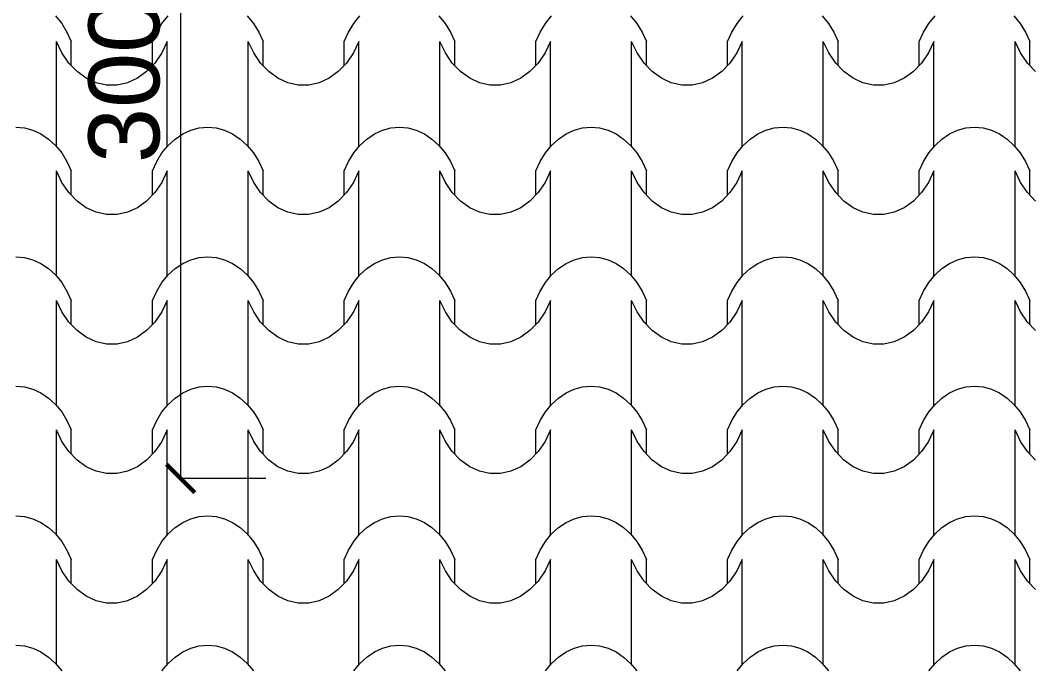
# Model space of a CAD drawing. Header units: millimetres. Extents: x 42452 to 2852333, y -419346 to 834876.
# Drawn here: x 2625997 to 2629564, y 653995 to 656276 of the extents above; entities that cross this region are included whole.
import ezdxf

# ---------------------------------------------------------------- set-up
doc = ezdxf.new("R2010")
doc.units = ezdxf.units.MM
doc.layers.add('M-2 keramitin shtrixi_Ном._пера__21_Pen_No__1', color=7, linetype='Continuous', lineweight=15)
doc.layers.add('memar', color=7, linetype='Continuous', lineweight=25)
doc.styles.get("Standard").update_dxf_attribs({"font": 'arial.ttf'})
doc.dimstyles.new('col mtn', dxfattribs={"dimtxt": 250, "dimasz": 100, "dimexe": 1.25, "dimexo": 0.625, "dimgap": 70, "dimtad": 1, "dimdec": 0, "dimtxsty": 'Standard', "dimblk": 'ARCHTICK', "dimcen": 2.5, "dimadec": 0, "dimazin": 0, "dimtfac": 1, "dimtdec": 0, "dimtmove": 0, "dimatfit": 3, "dimldrblk": 'ARCHTICK', "dimfxl": 300, "dimfxlon": 1, "dimlwd": 9, "dimlwe": 9, "dimarcsym": 0})

# ---------------------------------------------------------------- blocks, each defined once
blk = doc.blocks.new('*X17')
at = {"layer": 'M-2 keramitin shtrixi_Ном._пера__21_Pen_No__1', "color": 7, "linetype": 'Continuous', "lineweight": 15}
for p, q in [((-260218.8, -1354418.9), (-260196.9, -1354445.5)), ((-259843.4, -1354445.5), (-259821.5, -1354418.9)), ((-259543.2, -1354418.9), (-259521.4, -1354445.5)), ((-259167.8, -1354445.5), (-259146, -1354418.9)), ((-258867.6, -1354418.9), (-258845.8, -1354445.5)), ((-258492.2, -1354445.5), (-258470.4, -1354418.9)), ((-258192.1, -1354418.9), (-258170.3, -1354445.5)), ((-257816.7, -1354445.5), (-257794.9, -1354418.9)), ((-257516.5, -1354418.9), (-257494.7, -1354445.5)), ((-257141.1, -1354445.5), (-257119.3, -1354418.9)), ((-256841, -1354418.9), (-256819.1, -1354445.5)), ((-260196.9, -1354445.5), (-260178.2, -1354475.7)), ((-259862.1, -1354475.7), (-259843.4, -1354445.5)), ((-259521.4, -1354445.5), (-259502.6, -1354475.7)), ((-259186.5, -1354475.7), (-259167.8, -1354445.5)), ((-258845.8, -1354445.5), (-258827.1, -1354475.7)), ((-258511, -1354475.7), (-258492.2, -1354445.5)), ((-258170.3, -1354445.5), (-258151.5, -1354475.7)), ((-257835.4, -1354475.7), (-257816.7, -1354445.5)), ((-257494.7, -1354445.5), (-257476, -1354475.7)), ((-257159.9, -1354475.7), (-257141.1, -1354445.5)), ((-256819.1, -1354445.5), (-256800.4, -1354475.7)), ((-260215.2, -1354694), (-260215.2, -1354509)), ((-260195.9, -1354549.5), (-260215.2, -1354509)), ((-260178.2, -1354475.7), (-260162.9, -1354509)), ((-260162.9, -1354594), (-260162.9, -1354509)), ((-259877.4, -1354509), (-259862.1, -1354475.7)), ((-259877.4, -1354594), (-259877.4, -1354509)), ((-259825.1, -1354509), (-259844.5, -1354549.5)), ((-259825.1, -1354694), (-259825.1, -1354509)), ((-259539.6, -1354694), (-259539.6, -1354509)), ((-259520.3, -1354549.5), (-259539.6, -1354509)), ((-259502.6, -1354475.7), (-259487.4, -1354509)), ((-259487.4, -1354594), (-259487.4, -1354509)), ((-259201.8, -1354509), (-259186.5, -1354475.7)), ((-259201.8, -1354594), (-259201.8, -1354509)), ((-259149.6, -1354509), (-259168.9, -1354549.5)), ((-259149.6, -1354694), (-259149.6, -1354509)), ((-258864.1, -1354694), (-258864.1, -1354509)), ((-258844.7, -1354549.5), (-258864.1, -1354509)), ((-258827.1, -1354475.7), (-258811.8, -1354509)), ((-258811.8, -1354594), (-258811.8, -1354509)), ((-258526.3, -1354509), (-258511, -1354475.7)), ((-258526.3, -1354594), (-258526.3, -1354509)), ((-258474, -1354509), (-258493.3, -1354549.5)), ((-258474, -1354694), (-258474, -1354509)), ((-258188.5, -1354694), (-258188.5, -1354509)), ((-258169.2, -1354549.5), (-258188.5, -1354509)), ((-258151.5, -1354475.7), (-258136.2, -1354509)), ((-258136.2, -1354594), (-258136.2, -1354509)), ((-257850.7, -1354509), (-257835.4, -1354475.7)), ((-257850.7, -1354594), (-257850.7, -1354509)), ((-257798.5, -1354509), (-257817.8, -1354549.5)), ((-257798.5, -1354694), (-257798.5, -1354509)), ((-257512.9, -1354694), (-257512.9, -1354509)), ((-257493.6, -1354549.5), (-257512.9, -1354509)), ((-257476, -1354475.7), (-257460.7, -1354509)), ((-257460.7, -1354594), (-257460.7, -1354509)), ((-257175.2, -1354509), (-257159.9, -1354475.7)), ((-257175.2, -1354594), (-257175.2, -1354509)), ((-257122.9, -1354509), (-257142.2, -1354549.5)), ((-257122.9, -1354694), (-257122.9, -1354509)), ((-256837.4, -1354694), (-256837.4, -1354509)), ((-256818.1, -1354549.5), (-256837.4, -1354509)), ((-256800.4, -1354475.7), (-256785.1, -1354509)), ((-256785.1, -1354594), (-256785.1, -1354509)), ((-260171.4, -1354585.2), (-260195.9, -1354549.5)), ((-259844.5, -1354549.5), (-259868.9, -1354585.2)), ((-259495.9, -1354585.2), (-259520.3, -1354549.5)), ((-259168.9, -1354549.5), (-259193.3, -1354585.2)), ((-258820.3, -1354585.2), (-258844.7, -1354549.5)), ((-258493.3, -1354549.5), (-258517.8, -1354585.2)), ((-258144.8, -1354585.2), (-258169.2, -1354549.5)), ((-257817.8, -1354549.5), (-257842.2, -1354585.2)), ((-257469.2, -1354585.2), (-257493.6, -1354549.5)), ((-257142.2, -1354549.5), (-257166.6, -1354585.2)), ((-256793.6, -1354585.2), (-256818.1, -1354549.5)), ((-260142.6, -1354615.1), (-260171.4, -1354585.2)), ((-260110.3, -1354638.3), (-260142.6, -1354615.1)), ((-259897.7, -1354615.1), (-259930, -1354638.3)), ((-259868.9, -1354585.2), (-259897.7, -1354615.1)), ((-259467.1, -1354615.1), (-259495.9, -1354585.2)), ((-259434.7, -1354638.3), (-259467.1, -1354615.1)), ((-259222.1, -1354615.1), (-259254.5, -1354638.3)), ((-259193.3, -1354585.2), (-259222.1, -1354615.1)), ((-258791.5, -1354615.1), (-258820.3, -1354585.2)), ((-258759.1, -1354638.3), (-258791.5, -1354615.1)), ((-258546.6, -1354615.1), (-258578.9, -1354638.3)), ((-258517.8, -1354585.2), (-258546.6, -1354615.1)), ((-258115.9, -1354615.1), (-258144.8, -1354585.2)), ((-258083.6, -1354638.3), (-258115.9, -1354615.1)), ((-257871, -1354615.1), (-257903.4, -1354638.3)), ((-257842.2, -1354585.2), (-257871, -1354615.1)), ((-257440.4, -1354615.1), (-257469.2, -1354585.2)), ((-257408, -1354638.3), (-257440.4, -1354615.1)), ((-257195.4, -1354615.1), (-257227.8, -1354638.3)), ((-257166.6, -1354585.2), (-257195.4, -1354615.1)), ((-256764.8, -1354615.1), (-256793.6, -1354585.2)), ((-260075.3, -1354654.2), (-260110.3, -1354638.3)), ((-259930, -1354638.3), (-259965, -1354654.2)), ((-259399.7, -1354654.2), (-259434.7, -1354638.3)), ((-259254.5, -1354638.3), (-259289.5, -1354654.2)), ((-258724.2, -1354654.2), (-258759.1, -1354638.3)), ((-258578.9, -1354638.3), (-258613.9, -1354654.2)), ((-258048.6, -1354654.2), (-258083.6, -1354638.3)), ((-257903.4, -1354638.3), (-257938.3, -1354654.2)), ((-257373.1, -1354654.2), (-257408, -1354638.3)), ((-257227.8, -1354638.3), (-257262.8, -1354654.2)), ((-260038.7, -1354662.3), (-260075.3, -1354654.2)), ((-260020.2, -1354662.3), (-260038.7, -1354662.3)), ((-260001.6, -1354662.3), (-260020.2, -1354662.3)), ((-259965, -1354654.2), (-260001.6, -1354662.3)), ((-259363.2, -1354662.3), (-259399.7, -1354654.2)), ((-259344.6, -1354662.3), (-259363.2, -1354662.3)), ((-259326, -1354662.3), (-259344.6, -1354662.3)), ((-259289.5, -1354654.2), (-259326, -1354662.3)), ((-258687.6, -1354662.3), (-258724.2, -1354654.2)), ((-258669, -1354662.3), (-258687.6, -1354662.3)), ((-258650.5, -1354662.3), (-258669, -1354662.3)), ((-258613.9, -1354654.2), (-258650.5, -1354662.3)), ((-258012, -1354662.3), (-258048.6, -1354654.2)), ((-257993.5, -1354662.3), (-258012, -1354662.3)), ((-257974.9, -1354662.3), (-257993.5, -1354662.3)), ((-257938.3, -1354654.2), (-257974.9, -1354662.3)), ((-257336.5, -1354662.3), (-257373.1, -1354654.2)), ((-257317.9, -1354662.3), (-257336.5, -1354662.3)), ((-257299.4, -1354662.3), (-257317.9, -1354662.3)), ((-257262.8, -1354654.2), (-257299.4, -1354662.3)), ((-260215.2, -1354879.1), (-260215.2, -1354694)), ((-259825.1, -1354879.1), (-259825.1, -1354694)), ((-259539.6, -1354879.1), (-259539.6, -1354694)), ((-259149.6, -1354879.1), (-259149.6, -1354694)), ((-258864.1, -1354879.1), (-258864.1, -1354694)), ((-258474, -1354879.1), (-258474, -1354694)), ((-258188.5, -1354879.1), (-258188.5, -1354694)), ((-257798.5, -1354879.1), (-257798.5, -1354694)), ((-257512.9, -1354879.1), (-257512.9, -1354694)), ((-257122.9, -1354879.1), (-257122.9, -1354694)), ((-256837.4, -1354879.1), (-256837.4, -1354694)), ((-260357.9, -1354811), (-260327.8, -1354813.7)), ((-260327.8, -1354813.7), (-260298.3, -1354821.6)), ((-260298.3, -1354821.6), (-260269.9, -1354834.7)), ((-259770.4, -1354834.7), (-259742, -1354821.6)), ((-259742, -1354821.6), (-259712.5, -1354813.7)), ((-259712.5, -1354813.7), (-259682.4, -1354811)), ((-259682.4, -1354811), (-259652.3, -1354813.7)), ((-259652.3, -1354813.7), (-259622.8, -1354821.6)), ((-259622.8, -1354821.6), (-259594.4, -1354834.7)), ((-259094.8, -1354834.7), (-259066.4, -1354821.6)), ((-259066.4, -1354821.6), (-259036.9, -1354813.7)), ((-259036.9, -1354813.7), (-259006.8, -1354811)), ((-259006.8, -1354811), (-258976.7, -1354813.7)), ((-258976.7, -1354813.7), (-258947.2, -1354821.6)), ((-258947.2, -1354821.6), (-258918.8, -1354834.7)), ((-258419.2, -1354834.7), (-258390.9, -1354821.6)), ((-258390.9, -1354821.6), (-258361.4, -1354813.7)), ((-258361.4, -1354813.7), (-258331.3, -1354811)), ((-258331.3, -1354811), (-258301.2, -1354813.7)), ((-258301.2, -1354813.7), (-258271.6, -1354821.6)), ((-258271.6, -1354821.6), (-258243.3, -1354834.7)), ((-257743.7, -1354834.7), (-257715.3, -1354821.6)), ((-257715.3, -1354821.6), (-257685.8, -1354813.7)), ((-257685.8, -1354813.7), (-257655.7, -1354811)), ((-257655.7, -1354811), (-257625.6, -1354813.7)), ((-257625.6, -1354813.7), (-257596.1, -1354821.6)), ((-257596.1, -1354821.6), (-257567.7, -1354834.7)), ((-257068.1, -1354834.7), (-257039.8, -1354821.6)), ((-257039.8, -1354821.6), (-257010.2, -1354813.7)), ((-257010.2, -1354813.7), (-256980.1, -1354811)), ((-256980.1, -1354811), (-256950, -1354813.7)), ((-256950, -1354813.7), (-256920.5, -1354821.6)), ((-256920.5, -1354821.6), (-256892.1, -1354834.7)), ((-260269.9, -1354834.7), (-260243.3, -1354852.7)), ((-260243.3, -1354852.7), (-260218.8, -1354875.2)), ((-259821.5, -1354875.2), (-259797.1, -1354852.7)), ((-259797.1, -1354852.7), (-259770.4, -1354834.7)), ((-259594.4, -1354834.7), (-259567.7, -1354852.7)), ((-259567.7, -1354852.7), (-259543.2, -1354875.2)), ((-259146, -1354875.2), (-259121.5, -1354852.7)), ((-259121.5, -1354852.7), (-259094.8, -1354834.7)), ((-258918.8, -1354834.7), (-258892.1, -1354852.7)), ((-258892.1, -1354852.7), (-258867.6, -1354875.2)), ((-258470.4, -1354875.2), (-258445.9, -1354852.7)), ((-258445.9, -1354852.7), (-258419.2, -1354834.7)), ((-258243.3, -1354834.7), (-258216.6, -1354852.7)), ((-258216.6, -1354852.7), (-258192.1, -1354875.2)), ((-257794.9, -1354875.2), (-257770.4, -1354852.7)), ((-257770.4, -1354852.7), (-257743.7, -1354834.7)), ((-257567.7, -1354834.7), (-257541, -1354852.7)), ((-257541, -1354852.7), (-257516.5, -1354875.2)), ((-257119.3, -1354875.2), (-257094.8, -1354852.7)), ((-257094.8, -1354852.7), (-257068.1, -1354834.7)), ((-256892.1, -1354834.7), (-256865.5, -1354852.7)), ((-256865.5, -1354852.7), (-256841, -1354875.2)), ((-260218.8, -1354875.2), (-260196.9, -1354901.8)), ((-260196.9, -1354901.8), (-260178.2, -1354932.1)), ((-259862.1, -1354932.1), (-259843.4, -1354901.8)), ((-259843.4, -1354901.8), (-259821.5, -1354875.2)), ((-259543.2, -1354875.2), (-259521.4, -1354901.8)), ((-259521.4, -1354901.8), (-259502.6, -1354932.1)), ((-259186.5, -1354932.1), (-259167.8, -1354901.8)), ((-259167.8, -1354901.8), (-259146, -1354875.2)), ((-258867.6, -1354875.2), (-258845.8, -1354901.8)), ((-258845.8, -1354901.8), (-258827.1, -1354932.1)), ((-258511, -1354932.1), (-258492.2, -1354901.8)), ((-258492.2, -1354901.8), (-258470.4, -1354875.2)), ((-258192.1, -1354875.2), (-258170.3, -1354901.8)), ((-258170.3, -1354901.8), (-258151.5, -1354932.1)), ((-257835.4, -1354932.1), (-257816.7, -1354901.8)), ((-257816.7, -1354901.8), (-257794.9, -1354875.2)), ((-257516.5, -1354875.2), (-257494.7, -1354901.8)), ((-257494.7, -1354901.8), (-257476, -1354932.1)), ((-257159.9, -1354932.1), (-257141.1, -1354901.8)), ((-257141.1, -1354901.8), (-257119.3, -1354875.2)), ((-256841, -1354875.2), (-256819.1, -1354901.8)), ((-256819.1, -1354901.8), (-256800.4, -1354932.1)), ((-260178.2, -1354932.1), (-260162.9, -1354965.3)), ((-259877.4, -1354965.3), (-259862.1, -1354932.1)), ((-259502.6, -1354932.1), (-259487.4, -1354965.3)), ((-259201.8, -1354965.3), (-259186.5, -1354932.1)), ((-258827.1, -1354932.1), (-258811.8, -1354965.3)), ((-258526.3, -1354965.3), (-258511, -1354932.1)), ((-258151.5, -1354932.1), (-258136.2, -1354965.3)), ((-257850.7, -1354965.3), (-257835.4, -1354932.1)), ((-257476, -1354932.1), (-257460.7, -1354965.3)), ((-257175.2, -1354965.3), (-257159.9, -1354932.1)), ((-256800.4, -1354932.1), (-256785.1, -1354965.3)), ((-260215.2, -1355150.4), (-260215.2, -1354965.3)), ((-260195.9, -1355005.8), (-260215.2, -1354965.3)), ((-260162.9, -1355050.4), (-260162.9, -1354965.3)), ((-259877.4, -1355050.4), (-259877.4, -1354965.3)), ((-259825.1, -1354965.3), (-259844.5, -1355005.8)), ((-259825.1, -1355150.4), (-259825.1, -1354965.3)), ((-259539.6, -1355150.4), (-259539.6, -1354965.3)), ((-259520.3, -1355005.8), (-259539.6, -1354965.3)), ((-259487.4, -1355050.4), (-259487.4, -1354965.3)), ((-259201.8, -1355050.4), (-259201.8, -1354965.3)), ((-259149.6, -1354965.3), (-259168.9, -1355005.8)), ((-259149.6, -1355150.4), (-259149.6, -1354965.3)), ((-258864.1, -1355150.4), (-258864.1, -1354965.3)), ((-258844.7, -1355005.8), (-258864.1, -1354965.3)), ((-258811.8, -1355050.4), (-258811.8, -1354965.3)), ((-258526.3, -1355050.4), (-258526.3, -1354965.3)), ((-258474, -1354965.3), (-258493.3, -1355005.8)), ((-258474, -1355150.4), (-258474, -1354965.3)), ((-258188.5, -1355150.4), (-258188.5, -1354965.3)), ((-258169.2, -1355005.8), (-258188.5, -1354965.3)), ((-258136.2, -1355050.4), (-258136.2, -1354965.3)), ((-257850.7, -1355050.4), (-257850.7, -1354965.3)), ((-257798.5, -1354965.3), (-257817.8, -1355005.8)), ((-257798.5, -1355150.4), (-257798.5, -1354965.3)), ((-257512.9, -1355150.4), (-257512.9, -1354965.3)), ((-257493.6, -1355005.8), (-257512.9, -1354965.3)), ((-257460.7, -1355050.4), (-257460.7, -1354965.3)), ((-257175.2, -1355050.4), (-257175.2, -1354965.3)), ((-257122.9, -1354965.3), (-257142.2, -1355005.8)), ((-257122.9, -1355150.4), (-257122.9, -1354965.3)), ((-256837.4, -1355150.4), (-256837.4, -1354965.3)), ((-256818.1, -1355005.8), (-256837.4, -1354965.3)), ((-256785.1, -1355050.4), (-256785.1, -1354965.3)), ((-260171.4, -1355041.5), (-260195.9, -1355005.8)), ((-259844.5, -1355005.8), (-259868.9, -1355041.5)), ((-259495.9, -1355041.5), (-259520.3, -1355005.8)), ((-259168.9, -1355005.8), (-259193.3, -1355041.5)), ((-258820.3, -1355041.5), (-258844.7, -1355005.8)), ((-258493.3, -1355005.8), (-258517.8, -1355041.5)), ((-258144.8, -1355041.5), (-258169.2, -1355005.8)), ((-257817.8, -1355005.8), (-257842.2, -1355041.5)), ((-257469.2, -1355041.5), (-257493.6, -1355005.8)), ((-257142.2, -1355005.8), (-257166.6, -1355041.5)), ((-256793.6, -1355041.5), (-256818.1, -1355005.8)), ((-260142.6, -1355071.5), (-260171.4, -1355041.5)), ((-259868.9, -1355041.5), (-259897.7, -1355071.5)), ((-259467.1, -1355071.5), (-259495.9, -1355041.5)), ((-259193.3, -1355041.5), (-259222.1, -1355071.5)), ((-258791.5, -1355071.5), (-258820.3, -1355041.5)), ((-258517.8, -1355041.5), (-258546.6, -1355071.5)), ((-258115.9, -1355071.5), (-258144.8, -1355041.5)), ((-257842.2, -1355041.5), (-257871, -1355071.5)), ((-257440.4, -1355071.5), (-257469.2, -1355041.5)), ((-257166.6, -1355041.5), (-257195.4, -1355071.5)), ((-256764.8, -1355071.5), (-256793.6, -1355041.5)), ((-260110.3, -1355094.7), (-260142.6, -1355071.5)), ((-259897.7, -1355071.5), (-259930, -1355094.7)), ((-259434.7, -1355094.7), (-259467.1, -1355071.5)), ((-259222.1, -1355071.5), (-259254.5, -1355094.7)), ((-258759.1, -1355094.7), (-258791.5, -1355071.5)), ((-258546.6, -1355071.5), (-258578.9, -1355094.7)), ((-258083.6, -1355094.7), (-258115.9, -1355071.5)), ((-257871, -1355071.5), (-257903.4, -1355094.7)), ((-257408, -1355094.7), (-257440.4, -1355071.5)), ((-257195.4, -1355071.5), (-257227.8, -1355094.7)), ((-260075.3, -1355110.6), (-260110.3, -1355094.7)), ((-260038.7, -1355118.6), (-260075.3, -1355110.6)), ((-259965, -1355110.6), (-260001.6, -1355118.6)), ((-259930, -1355094.7), (-259965, -1355110.6)), ((-259399.7, -1355110.6), (-259434.7, -1355094.7)), ((-259363.2, -1355118.6), (-259399.7, -1355110.6)), ((-259289.5, -1355110.6), (-259326, -1355118.6)), ((-259254.5, -1355094.7), (-259289.5, -1355110.6)), ((-258724.2, -1355110.6), (-258759.1, -1355094.7)), ((-258687.6, -1355118.6), (-258724.2, -1355110.6)), ((-258613.9, -1355110.6), (-258650.5, -1355118.6)), ((-258578.9, -1355094.7), (-258613.9, -1355110.6)), ((-258048.6, -1355110.6), (-258083.6, -1355094.7)), ((-258012, -1355118.6), (-258048.6, -1355110.6)), ((-257938.3, -1355110.6), (-257974.9, -1355118.6)), ((-257903.4, -1355094.7), (-257938.3, -1355110.6)), ((-257373.1, -1355110.6), (-257408, -1355094.7)), ((-257336.5, -1355118.6), (-257373.1, -1355110.6)), ((-257262.8, -1355110.6), (-257299.4, -1355118.6)), ((-257227.8, -1355094.7), (-257262.8, -1355110.6)), ((-260215.2, -1355335.5), (-260215.2, -1355150.4)), ((-260020.2, -1355118.6), (-260038.7, -1355118.6)), ((-260001.6, -1355118.6), (-260020.2, -1355118.6)), ((-259825.1, -1355335.5), (-259825.1, -1355150.4)), ((-259539.6, -1355335.5), (-259539.6, -1355150.4)), ((-259344.6, -1355118.6), (-259363.2, -1355118.6)), ((-259326, -1355118.6), (-259344.6, -1355118.6)), ((-259149.6, -1355335.5), (-259149.6, -1355150.4)), ((-258864.1, -1355335.5), (-258864.1, -1355150.4)), ((-258669, -1355118.6), (-258687.6, -1355118.6)), ((-258650.5, -1355118.6), (-258669, -1355118.6)), ((-258474, -1355335.5), (-258474, -1355150.4)), ((-258188.5, -1355335.5), (-258188.5, -1355150.4)), ((-257993.5, -1355118.6), (-258012, -1355118.6)), ((-257974.9, -1355118.6), (-257993.5, -1355118.6)), ((-257798.5, -1355335.5), (-257798.5, -1355150.4)), ((-257512.9, -1355335.5), (-257512.9, -1355150.4)), ((-257317.9, -1355118.6), (-257336.5, -1355118.6)), ((-257299.4, -1355118.6), (-257317.9, -1355118.6)), ((-257122.9, -1355335.5), (-257122.9, -1355150.4)), ((-256837.4, -1355335.5), (-256837.4, -1355150.4)), ((-260357.9, -1355267.3), (-260327.8, -1355270)), ((-260327.8, -1355270), (-260298.3, -1355278)), ((-260298.3, -1355278), (-260269.9, -1355291.1)), ((-260269.9, -1355291.1), (-260243.3, -1355309)), ((-259797.1, -1355309), (-259770.4, -1355291.1)), ((-259770.4, -1355291.1), (-259742, -1355278)), ((-259742, -1355278), (-259712.5, -1355270)), ((-259712.5, -1355270), (-259682.4, -1355267.3)), ((-259682.4, -1355267.3), (-259652.3, -1355270)), ((-259652.3, -1355270), (-259622.8, -1355278)), ((-259622.8, -1355278), (-259594.4, -1355291.1)), ((-259594.4, -1355291.1), (-259567.7, -1355309)), ((-259121.5, -1355309), (-259094.8, -1355291.1)), ((-259094.8, -1355291.1), (-259066.4, -1355278)), ((-259066.4, -1355278), (-259036.9, -1355270)), ((-259036.9, -1355270), (-259006.8, -1355267.3)), ((-259006.8, -1355267.3), (-258976.7, -1355270)), ((-258976.7, -1355270), (-258947.2, -1355278)), ((-258947.2, -1355278), (-258918.8, -1355291.1)), ((-258918.8, -1355291.1), (-258892.1, -1355309)), ((-258445.9, -1355309), (-258419.2, -1355291.1)), ((-258419.2, -1355291.1), (-258390.9, -1355278)), ((-258390.9, -1355278), (-258361.4, -1355270)), ((-258361.4, -1355270), (-258331.3, -1355267.3)), ((-258331.3, -1355267.3), (-258301.2, -1355270)), ((-258301.2, -1355270), (-258271.6, -1355278)), ((-258271.6, -1355278), (-258243.3, -1355291.1)), ((-258243.3, -1355291.1), (-258216.6, -1355309)), ((-257770.4, -1355309), (-257743.7, -1355291.1)), ((-257743.7, -1355291.1), (-257715.3, -1355278)), ((-257715.3, -1355278), (-257685.8, -1355270)), ((-257685.8, -1355270), (-257655.7, -1355267.3)), ((-257655.7, -1355267.3), (-257625.6, -1355270)), ((-257625.6, -1355270), (-257596.1, -1355278)), ((-257596.1, -1355278), (-257567.7, -1355291.1)), ((-257567.7, -1355291.1), (-257541, -1355309)), ((-257094.8, -1355309), (-257068.1, -1355291.1)), ((-257068.1, -1355291.1), (-257039.8, -1355278)), ((-257039.8, -1355278), (-257010.2, -1355270)), ((-257010.2, -1355270), (-256980.1, -1355267.3)), ((-256980.1, -1355267.3), (-256950, -1355270)), ((-256950, -1355270), (-256920.5, -1355278)), ((-256920.5, -1355278), (-256892.1, -1355291.1)), ((-256892.1, -1355291.1), (-256865.5, -1355309)), ((-260243.3, -1355309), (-260218.8, -1355331.6)), ((-259821.5, -1355331.6), (-259797.1, -1355309)), ((-259567.7, -1355309), (-259543.2, -1355331.6)), ((-259146, -1355331.6), (-259121.5, -1355309)), ((-258892.1, -1355309), (-258867.6, -1355331.6)), ((-258470.4, -1355331.6), (-258445.9, -1355309)), ((-258216.6, -1355309), (-258192.1, -1355331.6)), ((-257794.9, -1355331.6), (-257770.4, -1355309)), ((-257541, -1355309), (-257516.5, -1355331.6)), ((-257119.3, -1355331.6), (-257094.8, -1355309)), ((-256865.5, -1355309), (-256841, -1355331.6)), ((-260218.8, -1355331.6), (-260196.9, -1355358.2)), ((-260196.9, -1355358.2), (-260178.2, -1355388.4)), ((-259862.1, -1355388.4), (-259843.4, -1355358.2)), ((-259843.4, -1355358.2), (-259821.5, -1355331.6)), ((-259543.2, -1355331.6), (-259521.4, -1355358.2)), ((-259521.4, -1355358.2), (-259502.6, -1355388.4)), ((-259186.5, -1355388.4), (-259167.8, -1355358.2)), ((-259167.8, -1355358.2), (-259146, -1355331.6)), ((-258867.6, -1355331.6), (-258845.8, -1355358.2)), ((-258845.8, -1355358.2), (-258827.1, -1355388.4)), ((-258511, -1355388.4), (-258492.2, -1355358.2)), ((-258492.2, -1355358.2), (-258470.4, -1355331.6)), ((-258192.1, -1355331.6), (-258170.3, -1355358.2)), ((-258170.3, -1355358.2), (-258151.5, -1355388.4)), ((-257835.4, -1355388.4), (-257816.7, -1355358.2)), ((-257816.7, -1355358.2), (-257794.9, -1355331.6)), ((-257516.5, -1355331.6), (-257494.7, -1355358.2)), ((-257494.7, -1355358.2), (-257476, -1355388.4)), ((-257159.9, -1355388.4), (-257141.1, -1355358.2)), ((-257141.1, -1355358.2), (-257119.3, -1355331.6)), ((-256841, -1355331.6), (-256819.1, -1355358.2)), ((-256819.1, -1355358.2), (-256800.4, -1355388.4)), ((-260178.2, -1355388.4), (-260162.9, -1355421.7)), ((-259877.4, -1355421.7), (-259862.1, -1355388.4)), ((-259502.6, -1355388.4), (-259487.4, -1355421.7)), ((-259201.8, -1355421.7), (-259186.5, -1355388.4)), ((-258827.1, -1355388.4), (-258811.8, -1355421.7)), ((-258526.3, -1355421.7), (-258511, -1355388.4)), ((-258151.5, -1355388.4), (-258136.2, -1355421.7)), ((-257850.7, -1355421.7), (-257835.4, -1355388.4)), ((-257476, -1355388.4), (-257460.7, -1355421.7)), ((-257175.2, -1355421.7), (-257159.9, -1355388.4)), ((-256800.4, -1355388.4), (-256785.1, -1355421.7)), ((-260215.2, -1355606.7), (-260215.2, -1355421.7)), ((-260195.9, -1355462.2), (-260215.2, -1355421.7)), ((-260162.9, -1355506.7), (-260162.9, -1355421.7)), ((-259877.4, -1355506.7), (-259877.4, -1355421.7)), ((-259825.1, -1355421.7), (-259844.5, -1355462.2)), ((-259825.1, -1355606.7), (-259825.1, -1355421.7)), ((-259539.6, -1355606.7), (-259539.6, -1355421.7)), ((-259520.3, -1355462.2), (-259539.6, -1355421.7)), ((-259487.4, -1355506.7), (-259487.4, -1355421.7)), ((-259201.8, -1355506.7), (-259201.8, -1355421.7)), ((-259149.6, -1355421.7), (-259168.9, -1355462.2)), ((-259149.6, -1355606.7), (-259149.6, -1355421.7)), ((-258864.1, -1355606.7), (-258864.1, -1355421.7)), ((-258844.7, -1355462.2), (-258864.1, -1355421.7)), ((-258811.8, -1355506.7), (-258811.8, -1355421.7)), ((-258526.3, -1355506.7), (-258526.3, -1355421.7)), ((-258474, -1355421.7), (-258493.3, -1355462.2)), ((-258474, -1355606.7), (-258474, -1355421.7)), ((-258188.5, -1355606.7), (-258188.5, -1355421.7)), ((-258169.2, -1355462.2), (-258188.5, -1355421.7)), ((-258136.2, -1355506.7), (-258136.2, -1355421.7)), ((-257850.7, -1355506.7), (-257850.7, -1355421.7)), ((-257798.5, -1355421.7), (-257817.8, -1355462.2)), ((-257798.5, -1355606.7), (-257798.5, -1355421.7)), ((-257512.9, -1355606.7), (-257512.9, -1355421.7)), ((-257493.6, -1355462.2), (-257512.9, -1355421.7)), ((-257460.7, -1355506.7), (-257460.7, -1355421.7)), ((-257175.2, -1355506.7), (-257175.2, -1355421.7)), ((-257122.9, -1355421.7), (-257142.2, -1355462.2)), ((-257122.9, -1355606.7), (-257122.9, -1355421.7)), ((-256837.4, -1355606.7), (-256837.4, -1355421.7)), ((-256818.1, -1355462.2), (-256837.4, -1355421.7)), ((-256785.1, -1355506.7), (-256785.1, -1355421.7)), ((-260171.4, -1355497.9), (-260195.9, -1355462.2)), ((-259844.5, -1355462.2), (-259868.9, -1355497.9)), ((-259495.9, -1355497.9), (-259520.3, -1355462.2)), ((-259168.9, -1355462.2), (-259193.3, -1355497.9)), ((-258820.3, -1355497.9), (-258844.7, -1355462.2)), ((-258493.3, -1355462.2), (-258517.8, -1355497.9)), ((-258144.8, -1355497.9), (-258169.2, -1355462.2)), ((-257817.8, -1355462.2), (-257842.2, -1355497.9)), ((-257469.2, -1355497.9), (-257493.6, -1355462.2)), ((-257142.2, -1355462.2), (-257166.6, -1355497.9)), ((-256793.6, -1355497.9), (-256818.1, -1355462.2)), ((-260142.6, -1355527.8), (-260171.4, -1355497.9)), ((-259868.9, -1355497.9), (-259897.7, -1355527.8)), ((-259467.1, -1355527.8), (-259495.9, -1355497.9)), ((-259193.3, -1355497.9), (-259222.1, -1355527.8)), ((-258791.5, -1355527.8), (-258820.3, -1355497.9)), ((-258517.8, -1355497.9), (-258546.6, -1355527.8)), ((-258115.9, -1355527.8), (-258144.8, -1355497.9)), ((-257842.2, -1355497.9), (-257871, -1355527.8)), ((-257440.4, -1355527.8), (-257469.2, -1355497.9)), ((-257166.6, -1355497.9), (-257195.4, -1355527.8)), ((-256764.8, -1355527.8), (-256793.6, -1355497.9)), ((-260110.3, -1355551), (-260142.6, -1355527.8)), ((-259897.7, -1355527.8), (-259930, -1355551)), ((-259434.7, -1355551), (-259467.1, -1355527.8)), ((-259222.1, -1355527.8), (-259254.5, -1355551)), ((-258759.1, -1355551), (-258791.5, -1355527.8)), ((-258546.6, -1355527.8), (-258578.9, -1355551)), ((-258083.6, -1355551), (-258115.9, -1355527.8)), ((-257871, -1355527.8), (-257903.4, -1355551)), ((-257408, -1355551), (-257440.4, -1355527.8)), ((-257195.4, -1355527.8), (-257227.8, -1355551)), ((-260075.3, -1355566.9), (-260110.3, -1355551)), ((-260038.7, -1355575), (-260075.3, -1355566.9)), ((-260020.2, -1355575), (-260038.7, -1355575)), ((-260001.6, -1355575), (-260020.2, -1355575)), ((-259965, -1355566.9), (-260001.6, -1355575)), ((-259930, -1355551), (-259965, -1355566.9)), ((-259399.7, -1355566.9), (-259434.7, -1355551)), ((-259363.2, -1355575), (-259399.7, -1355566.9)), ((-259344.6, -1355575), (-259363.2, -1355575)), ((-259326, -1355575), (-259344.6, -1355575)), ((-259289.5, -1355566.9), (-259326, -1355575)), ((-259254.5, -1355551), (-259289.5, -1355566.9)), ((-258724.2, -1355566.9), (-258759.1, -1355551)), ((-258687.6, -1355575), (-258724.2, -1355566.9)), ((-258669, -1355575), (-258687.6, -1355575)), ((-258650.5, -1355575), (-258669, -1355575)), ((-258613.9, -1355566.9), (-258650.5, -1355575)), ((-258578.9, -1355551), (-258613.9, -1355566.9)), ((-258048.6, -1355566.9), (-258083.6, -1355551)), ((-258012, -1355575), (-258048.6, -1355566.9)), ((-257993.5, -1355575), (-258012, -1355575)), ((-257974.9, -1355575), (-257993.5, -1355575)), ((-257938.3, -1355566.9), (-257974.9, -1355575)), ((-257903.4, -1355551), (-257938.3, -1355566.9)), ((-257373.1, -1355566.9), (-257408, -1355551)), ((-257336.5, -1355575), (-257373.1, -1355566.9)), ((-257317.9, -1355575), (-257336.5, -1355575)), ((-257299.4, -1355575), (-257317.9, -1355575)), ((-257262.8, -1355566.9), (-257299.4, -1355575)), ((-257227.8, -1355551), (-257262.8, -1355566.9)), ((-260215.2, -1355791.8), (-260215.2, -1355606.7)), ((-259825.1, -1355791.8), (-259825.1, -1355606.7)), ((-259539.6, -1355791.8), (-259539.6, -1355606.7)), ((-259149.6, -1355791.8), (-259149.6, -1355606.7)), ((-258864.1, -1355791.8), (-258864.1, -1355606.7)), ((-258474, -1355791.8), (-258474, -1355606.7)), ((-258188.5, -1355791.8), (-258188.5, -1355606.7)), ((-257798.5, -1355791.8), (-257798.5, -1355606.7)), ((-257512.9, -1355791.8), (-257512.9, -1355606.7)), ((-257122.9, -1355791.8), (-257122.9, -1355606.7)), ((-256837.4, -1355791.8), (-256837.4, -1355606.7)), ((-260357.9, -1355723.7), (-260327.8, -1355726.4)), ((-260327.8, -1355726.4), (-260298.3, -1355734.3)), ((-260298.3, -1355734.3), (-260269.9, -1355747.4)), ((-260269.9, -1355747.4), (-260243.3, -1355765.4)), ((-259797.1, -1355765.4), (-259770.4, -1355747.4)), ((-259770.4, -1355747.4), (-259742, -1355734.3)), ((-259742, -1355734.3), (-259712.5, -1355726.4)), ((-259712.5, -1355726.4), (-259682.4, -1355723.7)), ((-259682.4, -1355723.7), (-259652.3, -1355726.4)), ((-259652.3, -1355726.4), (-259622.8, -1355734.3)), ((-259622.8, -1355734.3), (-259594.4, -1355747.4)), ((-259594.4, -1355747.4), (-259567.7, -1355765.4)), ((-259121.5, -1355765.4), (-259094.8, -1355747.4)), ((-259094.8, -1355747.4), (-259066.4, -1355734.3)), ((-259066.4, -1355734.3), (-259036.9, -1355726.4)), ((-259036.9, -1355726.4), (-259006.8, -1355723.7)), ((-259006.8, -1355723.7), (-258976.7, -1355726.4)), ((-258976.7, -1355726.4), (-258947.2, -1355734.3)), ((-258947.2, -1355734.3), (-258918.8, -1355747.4)), ((-258918.8, -1355747.4), (-258892.1, -1355765.4)), ((-258445.9, -1355765.4), (-258419.2, -1355747.4)), ((-258419.2, -1355747.4), (-258390.9, -1355734.3)), ((-258390.9, -1355734.3), (-258361.4, -1355726.4)), ((-258361.4, -1355726.4), (-258331.3, -1355723.7)), ((-258331.3, -1355723.7), (-258301.2, -1355726.4)), ((-258301.2, -1355726.4), (-258271.6, -1355734.3)), ((-258271.6, -1355734.3), (-258243.3, -1355747.4)), ((-258243.3, -1355747.4), (-258216.6, -1355765.4)), ((-257770.4, -1355765.4), (-257743.7, -1355747.4)), ((-257743.7, -1355747.4), (-257715.3, -1355734.3)), ((-257715.3, -1355734.3), (-257685.8, -1355726.4)), ((-257685.8, -1355726.4), (-257655.7, -1355723.7)), ((-257655.7, -1355723.7), (-257625.6, -1355726.4)), ((-257625.6, -1355726.4), (-257596.1, -1355734.3)), ((-257596.1, -1355734.3), (-257567.7, -1355747.4)), ((-257567.7, -1355747.4), (-257541, -1355765.4)), ((-257094.8, -1355765.4), (-257068.1, -1355747.4)), ((-257068.1, -1355747.4), (-257039.8, -1355734.3)), ((-257039.8, -1355734.3), (-257010.2, -1355726.4)), ((-257010.2, -1355726.4), (-256980.1, -1355723.7)), ((-256980.1, -1355723.7), (-256950, -1355726.4)), ((-256950, -1355726.4), (-256920.5, -1355734.3)), ((-256920.5, -1355734.3), (-256892.1, -1355747.4)), ((-256892.1, -1355747.4), (-256865.5, -1355765.4)), ((-260243.3, -1355765.4), (-260218.8, -1355787.9)), ((-260218.8, -1355787.9), (-260196.9, -1355814.5)), ((-259843.4, -1355814.5), (-259821.5, -1355787.9)), ((-259821.5, -1355787.9), (-259797.1, -1355765.4)), ((-259567.7, -1355765.4), (-259543.2, -1355787.9)), ((-259543.2, -1355787.9), (-259521.4, -1355814.5)), ((-259167.8, -1355814.5), (-259146, -1355787.9)), ((-259146, -1355787.9), (-259121.5, -1355765.4)), ((-258892.1, -1355765.4), (-258867.6, -1355787.9)), ((-258867.6, -1355787.9), (-258845.8, -1355814.5)), ((-258492.2, -1355814.5), (-258470.4, -1355787.9)), ((-258470.4, -1355787.9), (-258445.9, -1355765.4)), ((-258216.6, -1355765.4), (-258192.1, -1355787.9)), ((-258192.1, -1355787.9), (-258170.3, -1355814.5)), ((-257816.7, -1355814.5), (-257794.9, -1355787.9)), ((-257794.9, -1355787.9), (-257770.4, -1355765.4)), ((-257541, -1355765.4), (-257516.5, -1355787.9)), ((-257516.5, -1355787.9), (-257494.7, -1355814.5)), ((-257141.1, -1355814.5), (-257119.3, -1355787.9)), ((-257119.3, -1355787.9), (-257094.8, -1355765.4)), ((-256865.5, -1355765.4), (-256841, -1355787.9)), ((-256841, -1355787.9), (-256819.1, -1355814.5)), ((-260196.9, -1355814.5), (-260178.2, -1355844.8)), ((-259862.1, -1355844.8), (-259843.4, -1355814.5)), ((-259521.4, -1355814.5), (-259502.6, -1355844.8)), ((-259186.5, -1355844.8), (-259167.8, -1355814.5)), ((-258845.8, -1355814.5), (-258827.1, -1355844.8)), ((-258511, -1355844.8), (-258492.2, -1355814.5)), ((-258170.3, -1355814.5), (-258151.5, -1355844.8)), ((-257835.4, -1355844.8), (-257816.7, -1355814.5)), ((-257494.7, -1355814.5), (-257476, -1355844.8)), ((-257159.9, -1355844.8), (-257141.1, -1355814.5)), ((-256819.1, -1355814.5), (-256800.4, -1355844.8)), ((-260178.2, -1355844.8), (-260162.9, -1355878)), ((-259877.4, -1355878), (-259862.1, -1355844.8)), ((-259502.6, -1355844.8), (-259487.4, -1355878)), ((-259201.8, -1355878), (-259186.5, -1355844.8)), ((-258827.1, -1355844.8), (-258811.8, -1355878)), ((-258526.3, -1355878), (-258511, -1355844.8)), ((-258151.5, -1355844.8), (-258136.2, -1355878)), ((-257850.7, -1355878), (-257835.4, -1355844.8)), ((-257476, -1355844.8), (-257460.7, -1355878)), ((-257175.2, -1355878), (-257159.9, -1355844.8)), ((-256800.4, -1355844.8), (-256785.1, -1355878)), ((-260215.2, -1356063.1), (-260215.2, -1355878)), ((-260195.9, -1355918.5), (-260215.2, -1355878)), ((-260162.9, -1355963.1), (-260162.9, -1355878)), ((-259877.4, -1355963.1), (-259877.4, -1355878)), ((-259825.1, -1355878), (-259844.5, -1355918.5)), ((-259825.1, -1356063.1), (-259825.1, -1355878)), ((-259539.6, -1356063.1), (-259539.6, -1355878)), ((-259520.3, -1355918.5), (-259539.6, -1355878)), ((-259487.4, -1355963.1), (-259487.4, -1355878)), ((-259201.8, -1355963.1), (-259201.8, -1355878)), ((-259149.6, -1355878), (-259168.9, -1355918.5)), ((-259149.6, -1356063.1), (-259149.6, -1355878)), ((-258864.1, -1356063.1), (-258864.1, -1355878)), ((-258844.7, -1355918.5), (-258864.1, -1355878)), ((-258811.8, -1355963.1), (-258811.8, -1355878)), ((-258526.3, -1355963.1), (-258526.3, -1355878)), ((-258474, -1355878), (-258493.3, -1355918.5)), ((-258474, -1356063.1), (-258474, -1355878)), ((-258188.5, -1356063.1), (-258188.5, -1355878)), ((-258169.2, -1355918.5), (-258188.5, -1355878)), ((-258136.2, -1355963.1), (-258136.2, -1355878)), ((-257850.7, -1355963.1), (-257850.7, -1355878)), ((-257798.5, -1355878), (-257817.8, -1355918.5)), ((-257798.5, -1356063.1), (-257798.5, -1355878)), ((-257512.9, -1356063.1), (-257512.9, -1355878)), ((-257493.6, -1355918.5), (-257512.9, -1355878)), ((-257460.7, -1355963.1), (-257460.7, -1355878)), ((-257175.2, -1355963.1), (-257175.2, -1355878)), ((-257122.9, -1355878), (-257142.2, -1355918.5)), ((-257122.9, -1356063.1), (-257122.9, -1355878)), ((-256837.4, -1356063.1), (-256837.4, -1355878)), ((-256818.1, -1355918.5), (-256837.4, -1355878)), ((-256785.1, -1355963.1), (-256785.1, -1355878)), ((-260171.4, -1355954.2), (-260195.9, -1355918.5)), ((-259844.5, -1355918.5), (-259868.9, -1355954.2)), ((-259495.9, -1355954.2), (-259520.3, -1355918.5)), ((-259168.9, -1355918.5), (-259193.3, -1355954.2)), ((-258820.3, -1355954.2), (-258844.7, -1355918.5)), ((-258493.3, -1355918.5), (-258517.8, -1355954.2)), ((-258144.8, -1355954.2), (-258169.2, -1355918.5)), ((-257817.8, -1355918.5), (-257842.2, -1355954.2)), ((-257469.2, -1355954.2), (-257493.6, -1355918.5)), ((-257142.2, -1355918.5), (-257166.6, -1355954.2)), ((-256793.6, -1355954.2), (-256818.1, -1355918.5)), ((-260142.6, -1355984.2), (-260171.4, -1355954.2)), ((-259868.9, -1355954.2), (-259897.7, -1355984.2)), ((-259467.1, -1355984.2), (-259495.9, -1355954.2)), ((-259193.3, -1355954.2), (-259222.1, -1355984.2)), ((-258791.5, -1355984.2), (-258820.3, -1355954.2)), ((-258517.8, -1355954.2), (-258546.6, -1355984.2)), ((-258115.9, -1355984.2), (-258144.8, -1355954.2)), ((-257842.2, -1355954.2), (-257871, -1355984.2)), ((-257440.4, -1355984.2), (-257469.2, -1355954.2)), ((-257166.6, -1355954.2), (-257195.4, -1355984.2)), ((-256764.8, -1355984.2), (-256793.6, -1355954.2)), ((-260110.3, -1356007.4), (-260142.6, -1355984.2)), ((-260075.3, -1356023.3), (-260110.3, -1356007.4)), ((-259930, -1356007.4), (-259965, -1356023.3)), ((-259897.7, -1355984.2), (-259930, -1356007.4)), ((-259434.7, -1356007.4), (-259467.1, -1355984.2)), ((-259399.7, -1356023.3), (-259434.7, -1356007.4)), ((-259254.5, -1356007.4), (-259289.5, -1356023.3)), ((-259222.1, -1355984.2), (-259254.5, -1356007.4)), ((-258759.1, -1356007.4), (-258791.5, -1355984.2)), ((-258724.2, -1356023.3), (-258759.1, -1356007.4)), ((-258578.9, -1356007.4), (-258613.9, -1356023.3)), ((-258546.6, -1355984.2), (-258578.9, -1356007.4)), ((-258083.6, -1356007.4), (-258115.9, -1355984.2)), ((-258048.6, -1356023.3), (-258083.6, -1356007.4)), ((-257903.4, -1356007.4), (-257938.3, -1356023.3)), ((-257871, -1355984.2), (-257903.4, -1356007.4)), ((-257408, -1356007.4), (-257440.4, -1355984.2)), ((-257373.1, -1356023.3), (-257408, -1356007.4)), ((-257227.8, -1356007.4), (-257262.8, -1356023.3)), ((-257195.4, -1355984.2), (-257227.8, -1356007.4)), ((-260038.7, -1356031.3), (-260075.3, -1356023.3)), ((-260020.2, -1356031.3), (-260038.7, -1356031.3)), ((-260001.6, -1356031.3), (-260020.2, -1356031.3)), ((-259965, -1356023.3), (-260001.6, -1356031.3)), ((-259363.2, -1356031.3), (-259399.7, -1356023.3)), ((-259344.6, -1356031.3), (-259363.2, -1356031.3)), ((-259326, -1356031.3), (-259344.6, -1356031.3)), ((-259289.5, -1356023.3), (-259326, -1356031.3)), ((-258687.6, -1356031.3), (-258724.2, -1356023.3)), ((-258669, -1356031.3), (-258687.6, -1356031.3)), ((-258650.5, -1356031.3), (-258669, -1356031.3)), ((-258613.9, -1356023.3), (-258650.5, -1356031.3)), ((-258012, -1356031.3), (-258048.6, -1356023.3)), ((-257993.5, -1356031.3), (-258012, -1356031.3)), ((-257974.9, -1356031.3), (-257993.5, -1356031.3)), ((-257938.3, -1356023.3), (-257974.9, -1356031.3)), ((-257336.5, -1356031.3), (-257373.1, -1356023.3)), ((-257317.9, -1356031.3), (-257336.5, -1356031.3)), ((-257299.4, -1356031.3), (-257317.9, -1356031.3)), ((-257262.8, -1356023.3), (-257299.4, -1356031.3)), ((-260215.2, -1356248.2), (-260215.2, -1356063.1)), ((-259825.1, -1356248.2), (-259825.1, -1356063.1)), ((-259539.6, -1356248.2), (-259539.6, -1356063.1)), ((-259149.6, -1356248.2), (-259149.6, -1356063.1)), ((-258864.1, -1356248.2), (-258864.1, -1356063.1)), ((-258474, -1356248.2), (-258474, -1356063.1)), ((-258188.5, -1356248.2), (-258188.5, -1356063.1)), ((-257798.5, -1356248.2), (-257798.5, -1356063.1)), ((-257512.9, -1356248.2), (-257512.9, -1356063.1)), ((-257122.9, -1356248.2), (-257122.9, -1356063.1)), ((-256837.4, -1356248.2), (-256837.4, -1356063.1)), ((-260357.9, -1356180), (-260327.8, -1356182.7)), ((-260327.8, -1356182.7), (-260298.3, -1356190.7)), ((-259742, -1356190.7), (-259712.5, -1356182.7)), ((-259712.5, -1356182.7), (-259682.4, -1356180)), ((-259682.4, -1356180), (-259652.3, -1356182.7)), ((-259652.3, -1356182.7), (-259622.8, -1356190.7)), ((-259066.4, -1356190.7), (-259036.9, -1356182.7)), ((-259036.9, -1356182.7), (-259006.8, -1356180)), ((-259006.8, -1356180), (-258976.7, -1356182.7)), ((-258976.7, -1356182.7), (-258947.2, -1356190.7)), ((-258390.9, -1356190.7), (-258361.4, -1356182.7)), ((-258361.4, -1356182.7), (-258331.3, -1356180)), ((-258331.3, -1356180), (-258301.2, -1356182.7)), ((-258301.2, -1356182.7), (-258271.6, -1356190.7)), ((-257715.3, -1356190.7), (-257685.8, -1356182.7)), ((-257685.8, -1356182.7), (-257655.7, -1356180)), ((-257655.7, -1356180), (-257625.6, -1356182.7)), ((-257625.6, -1356182.7), (-257596.1, -1356190.7)), ((-257039.8, -1356190.7), (-257010.2, -1356182.7)), ((-257010.2, -1356182.7), (-256980.1, -1356180)), ((-256980.1, -1356180), (-256950, -1356182.7)), ((-256950, -1356182.7), (-256920.5, -1356190.7)), ((-260298.3, -1356190.7), (-260269.9, -1356203.8)), ((-260269.9, -1356203.8), (-260243.3, -1356221.7)), ((-260243.3, -1356221.7), (-260218.8, -1356244.3)), ((-259821.5, -1356244.3), (-259797.1, -1356221.7)), ((-259797.1, -1356221.7), (-259770.4, -1356203.8)), ((-259770.4, -1356203.8), (-259742, -1356190.7)), ((-259622.8, -1356190.7), (-259594.4, -1356203.8)), ((-259594.4, -1356203.8), (-259567.7, -1356221.7)), ((-259567.7, -1356221.7), (-259543.2, -1356244.3)), ((-259146, -1356244.3), (-259121.5, -1356221.7)), ((-259121.5, -1356221.7), (-259094.8, -1356203.8)), ((-259094.8, -1356203.8), (-259066.4, -1356190.7)), ((-258947.2, -1356190.7), (-258918.8, -1356203.8)), ((-258918.8, -1356203.8), (-258892.1, -1356221.7)), ((-258892.1, -1356221.7), (-258867.6, -1356244.3)), ((-258470.4, -1356244.3), (-258445.9, -1356221.7)), ((-258445.9, -1356221.7), (-258419.2, -1356203.8)), ((-258419.2, -1356203.8), (-258390.9, -1356190.7)), ((-258271.6, -1356190.7), (-258243.3, -1356203.8)), ((-258243.3, -1356203.8), (-258216.6, -1356221.7)), ((-258216.6, -1356221.7), (-258192.1, -1356244.3)), ((-257794.9, -1356244.3), (-257770.4, -1356221.7)), ((-257770.4, -1356221.7), (-257743.7, -1356203.8)), ((-257743.7, -1356203.8), (-257715.3, -1356190.7)), ((-257596.1, -1356190.7), (-257567.7, -1356203.8)), ((-257567.7, -1356203.8), (-257541, -1356221.7)), ((-257541, -1356221.7), (-257516.5, -1356244.3)), ((-257119.3, -1356244.3), (-257094.8, -1356221.7)), ((-257094.8, -1356221.7), (-257068.1, -1356203.8)), ((-257068.1, -1356203.8), (-257039.8, -1356190.7)), ((-256920.5, -1356190.7), (-256892.1, -1356203.8)), ((-256892.1, -1356203.8), (-256865.5, -1356221.7)), ((-256865.5, -1356221.7), (-256841, -1356244.3)), ((-260218.8, -1356244.3), (-260196.9, -1356270.9)), ((-259843.4, -1356270.9), (-259821.5, -1356244.3)), ((-259543.2, -1356244.3), (-259521.4, -1356270.9)), ((-259167.8, -1356270.9), (-259146, -1356244.3)), ((-258867.6, -1356244.3), (-258845.8, -1356270.9)), ((-258492.2, -1356270.9), (-258470.4, -1356244.3)), ((-258192.1, -1356244.3), (-258170.3, -1356270.9)), ((-257816.7, -1356270.9), (-257794.9, -1356244.3)), ((-257516.5, -1356244.3), (-257494.7, -1356270.9)), ((-257141.1, -1356270.9), (-257119.3, -1356244.3)), ((-256841, -1356244.3), (-256819.1, -1356270.9)), ((-260196.9, -1356270.9), (-260178.2, -1356301.1)), ((-259862.1, -1356301.1), (-259843.4, -1356270.9)), ((-259521.4, -1356270.9), (-259502.6, -1356301.1)), ((-259186.5, -1356301.1), (-259167.8, -1356270.9)), ((-258845.8, -1356270.9), (-258827.1, -1356301.1)), ((-258511, -1356301.1), (-258492.2, -1356270.9)), ((-258170.3, -1356270.9), (-258151.5, -1356301.1)), ((-257835.4, -1356301.1), (-257816.7, -1356270.9)), ((-257494.7, -1356270.9), (-257476, -1356301.1)), ((-257159.9, -1356301.1), (-257141.1, -1356270.9)), ((-256819.1, -1356270.9), (-256800.4, -1356301.1)), ((-260178.2, -1356301.1), (-260162.9, -1356334.4)), ((-259877.4, -1356334.4), (-259862.1, -1356301.1)), ((-259502.6, -1356301.1), (-259487.4, -1356334.4)), ((-259201.8, -1356334.4), (-259186.5, -1356301.1)), ((-258827.1, -1356301.1), (-258811.8, -1356334.4)), ((-258526.3, -1356334.4), (-258511, -1356301.1)), ((-258151.5, -1356301.1), (-258136.2, -1356334.4)), ((-257850.7, -1356334.4), (-257835.4, -1356301.1)), ((-257476, -1356301.1), (-257460.7, -1356334.4)), ((-257175.2, -1356334.4), (-257159.9, -1356301.1)), ((-256800.4, -1356301.1), (-256785.1, -1356334.4)), ((-260215.2, -1356519.4), (-260215.2, -1356334.4)), ((-260195.9, -1356374.9), (-260215.2, -1356334.4)), ((-260162.9, -1356419.4), (-260162.9, -1356334.4)), ((-259877.4, -1356419.4), (-259877.4, -1356334.4)), ((-259825.1, -1356334.4), (-259844.5, -1356374.9)), ((-259825.1, -1356519.4), (-259825.1, -1356334.4)), ((-259539.6, -1356519.4), (-259539.6, -1356334.4)), ((-259520.3, -1356374.9), (-259539.6, -1356334.4)), ((-259487.4, -1356419.4), (-259487.4, -1356334.4)), ((-259201.8, -1356419.4), (-259201.8, -1356334.4)), ((-259149.6, -1356334.4), (-259168.9, -1356374.9)), ((-259149.6, -1356519.4), (-259149.6, -1356334.4)), ((-258864.1, -1356519.4), (-258864.1, -1356334.4)), ((-258844.7, -1356374.9), (-258864.1, -1356334.4)), ((-258811.8, -1356419.4), (-258811.8, -1356334.4)), ((-258526.3, -1356419.4), (-258526.3, -1356334.4)), ((-258474, -1356334.4), (-258493.3, -1356374.9)), ((-258474, -1356519.4), (-258474, -1356334.4)), ((-258188.5, -1356519.4), (-258188.5, -1356334.4)), ((-258169.2, -1356374.9), (-258188.5, -1356334.4)), ((-258136.2, -1356419.4), (-258136.2, -1356334.4)), ((-257850.7, -1356419.4), (-257850.7, -1356334.4)), ((-257798.5, -1356334.4), (-257817.8, -1356374.9)), ((-257798.5, -1356519.4), (-257798.5, -1356334.4)), ((-257512.9, -1356519.4), (-257512.9, -1356334.4)), ((-257493.6, -1356374.9), (-257512.9, -1356334.4)), ((-257460.7, -1356419.4), (-257460.7, -1356334.4)), ((-257175.2, -1356419.4), (-257175.2, -1356334.4)), ((-257122.9, -1356334.4), (-257142.2, -1356374.9)), ((-257122.9, -1356519.4), (-257122.9, -1356334.4)), ((-256837.4, -1356519.4), (-256837.4, -1356334.4)), ((-256818.1, -1356374.9), (-256837.4, -1356334.4)), ((-256785.1, -1356419.4), (-256785.1, -1356334.4)), ((-260171.4, -1356410.6), (-260195.9, -1356374.9)), ((-259844.5, -1356374.9), (-259868.9, -1356410.6)), ((-259495.9, -1356410.6), (-259520.3, -1356374.9)), ((-259168.9, -1356374.9), (-259193.3, -1356410.6)), ((-258820.3, -1356410.6), (-258844.7, -1356374.9)), ((-258493.3, -1356374.9), (-258517.8, -1356410.6)), ((-258144.8, -1356410.6), (-258169.2, -1356374.9)), ((-257817.8, -1356374.9), (-257842.2, -1356410.6)), ((-257469.2, -1356410.6), (-257493.6, -1356374.9)), ((-257142.2, -1356374.9), (-257166.6, -1356410.6)), ((-256793.6, -1356410.6), (-256818.1, -1356374.9)), ((-260142.6, -1356440.5), (-260171.4, -1356410.6)), ((-259868.9, -1356410.6), (-259897.7, -1356440.5)), ((-259467.1, -1356440.5), (-259495.9, -1356410.6)), ((-259193.3, -1356410.6), (-259222.1, -1356440.5)), ((-258791.5, -1356440.5), (-258820.3, -1356410.6)), ((-258517.8, -1356410.6), (-258546.6, -1356440.5)), ((-258115.9, -1356440.5), (-258144.8, -1356410.6)), ((-257842.2, -1356410.6), (-257871, -1356440.5)), ((-257440.4, -1356440.5), (-257469.2, -1356410.6)), ((-257166.6, -1356410.6), (-257195.4, -1356440.5)), ((-256764.8, -1356440.5), (-256793.6, -1356410.6)), ((-260110.3, -1356463.7), (-260142.6, -1356440.5)), ((-260075.3, -1356479.6), (-260110.3, -1356463.7)), ((-259930, -1356463.7), (-259965, -1356479.6)), ((-259897.7, -1356440.5), (-259930, -1356463.7)), ((-259434.7, -1356463.7), (-259467.1, -1356440.5)), ((-259399.7, -1356479.6), (-259434.7, -1356463.7)), ((-259254.5, -1356463.7), (-259289.5, -1356479.6)), ((-259222.1, -1356440.5), (-259254.5, -1356463.7)), ((-258759.1, -1356463.7), (-258791.5, -1356440.5)), ((-258724.2, -1356479.6), (-258759.1, -1356463.7)), ((-258578.9, -1356463.7), (-258613.9, -1356479.6)), ((-258546.6, -1356440.5), (-258578.9, -1356463.7)), ((-258083.6, -1356463.7), (-258115.9, -1356440.5)), ((-258048.6, -1356479.6), (-258083.6, -1356463.7)), ((-257903.4, -1356463.7), (-257938.3, -1356479.6)), ((-257871, -1356440.5), (-257903.4, -1356463.7)), ((-257408, -1356463.7), (-257440.4, -1356440.5)), ((-257373.1, -1356479.6), (-257408, -1356463.7)), ((-257227.8, -1356463.7), (-257262.8, -1356479.6)), ((-257195.4, -1356440.5), (-257227.8, -1356463.7)), ((-260038.7, -1356487.7), (-260075.3, -1356479.6)), ((-260020.2, -1356487.7), (-260038.7, -1356487.7)), ((-260001.6, -1356487.7), (-260020.2, -1356487.7)), ((-259965, -1356479.6), (-260001.6, -1356487.7)), ((-259363.2, -1356487.7), (-259399.7, -1356479.6)), ((-259344.6, -1356487.7), (-259363.2, -1356487.7)), ((-259326, -1356487.7), (-259344.6, -1356487.7)), ((-259289.5, -1356479.6), (-259326, -1356487.7)), ((-258687.6, -1356487.7), (-258724.2, -1356479.6)), ((-258669, -1356487.7), (-258687.6, -1356487.7)), ((-258650.5, -1356487.7), (-258669, -1356487.7)), ((-258613.9, -1356479.6), (-258650.5, -1356487.7)), ((-258012, -1356487.7), (-258048.6, -1356479.6)), ((-257993.5, -1356487.7), (-258012, -1356487.7)), ((-257974.9, -1356487.7), (-257993.5, -1356487.7)), ((-257938.3, -1356479.6), (-257974.9, -1356487.7)), ((-257336.5, -1356487.7), (-257373.1, -1356479.6)), ((-257317.9, -1356487.7), (-257336.5, -1356487.7)), ((-257299.4, -1356487.7), (-257317.9, -1356487.7)), ((-257262.8, -1356479.6), (-257299.4, -1356487.7)), ((-260215.2, -1356704.5), (-260215.2, -1356519.4)), ((-259825.1, -1356704.5), (-259825.1, -1356519.4)), ((-259539.6, -1356704.5), (-259539.6, -1356519.4)), ((-259149.6, -1356704.5), (-259149.6, -1356519.4)), ((-258864.1, -1356704.5), (-258864.1, -1356519.4)), ((-258474, -1356704.5), (-258474, -1356519.4)), ((-258188.5, -1356704.5), (-258188.5, -1356519.4)), ((-257798.5, -1356704.5), (-257798.5, -1356519.4)), ((-257512.9, -1356704.5), (-257512.9, -1356519.4)), ((-257122.9, -1356704.5), (-257122.9, -1356519.4)), ((-256837.4, -1356704.5), (-256837.4, -1356519.4)), ((-260357.9, -1356636.4), (-260327.8, -1356639.1)), ((-260327.8, -1356639.1), (-260298.3, -1356647)), ((-260298.3, -1356647), (-260269.9, -1356660.1)), ((-259770.4, -1356660.1), (-259742, -1356647)), ((-259742, -1356647), (-259712.5, -1356639.1)), ((-259712.5, -1356639.1), (-259682.4, -1356636.4)), ((-259682.4, -1356636.4), (-259652.3, -1356639.1)), ((-259652.3, -1356639.1), (-259622.8, -1356647)), ((-259622.8, -1356647), (-259594.4, -1356660.1)), ((-259094.8, -1356660.1), (-259066.4, -1356647)), ((-259066.4, -1356647), (-259036.9, -1356639.1)), ((-259036.9, -1356639.1), (-259006.8, -1356636.4)), ((-259006.8, -1356636.4), (-258976.7, -1356639.1)), ((-258976.7, -1356639.1), (-258947.2, -1356647)), ((-258947.2, -1356647), (-258918.8, -1356660.1)), ((-258419.2, -1356660.1), (-258390.9, -1356647)), ((-258390.9, -1356647), (-258361.4, -1356639.1)), ((-258361.4, -1356639.1), (-258331.3, -1356636.4)), ((-258331.3, -1356636.4), (-258301.2, -1356639.1)), ((-258301.2, -1356639.1), (-258271.6, -1356647)), ((-258271.6, -1356647), (-258243.3, -1356660.1)), ((-257743.7, -1356660.1), (-257715.3, -1356647)), ((-257715.3, -1356647), (-257685.8, -1356639.1)), ((-257685.8, -1356639.1), (-257655.7, -1356636.4)), ((-257655.7, -1356636.4), (-257625.6, -1356639.1)), ((-257625.6, -1356639.1), (-257596.1, -1356647)), ((-257596.1, -1356647), (-257567.7, -1356660.1)), ((-257068.1, -1356660.1), (-257039.8, -1356647)), ((-257039.8, -1356647), (-257010.2, -1356639.1)), ((-257010.2, -1356639.1), (-256980.1, -1356636.4)), ((-256980.1, -1356636.4), (-256950, -1356639.1)), ((-256950, -1356639.1), (-256920.5, -1356647)), ((-256920.5, -1356647), (-256892.1, -1356660.1)), ((-260269.9, -1356660.1), (-260243.3, -1356678.1)), ((-260243.3, -1356678.1), (-260218.8, -1356700.6)), ((-259821.5, -1356700.6), (-259797.1, -1356678.1)), ((-259797.1, -1356678.1), (-259770.4, -1356660.1)), ((-259594.4, -1356660.1), (-259567.7, -1356678.1)), ((-259567.7, -1356678.1), (-259543.2, -1356700.6)), ((-259146, -1356700.6), (-259121.5, -1356678.1)), ((-259121.5, -1356678.1), (-259094.8, -1356660.1)), ((-258918.8, -1356660.1), (-258892.1, -1356678.1)), ((-258892.1, -1356678.1), (-258867.6, -1356700.6)), ((-258470.4, -1356700.6), (-258445.9, -1356678.1)), ((-258445.9, -1356678.1), (-258419.2, -1356660.1)), ((-258243.3, -1356660.1), (-258216.6, -1356678.1)), ((-258216.6, -1356678.1), (-258192.1, -1356700.6)), ((-257794.9, -1356700.6), (-257770.4, -1356678.1)), ((-257770.4, -1356678.1), (-257743.7, -1356660.1)), ((-257567.7, -1356660.1), (-257541, -1356678.1)), ((-257541, -1356678.1), (-257516.5, -1356700.6)), ((-257119.3, -1356700.6), (-257094.8, -1356678.1)), ((-257094.8, -1356678.1), (-257068.1, -1356660.1)), ((-256892.1, -1356660.1), (-256865.5, -1356678.1)), ((-256865.5, -1356678.1), (-256841, -1356700.6)), ((-260218.8, -1356700.6), (-260196.9, -1356727.2)), ((-259843.4, -1356727.2), (-259821.5, -1356700.6)), ((-259543.2, -1356700.6), (-259521.4, -1356727.2)), ((-259167.8, -1356727.2), (-259146, -1356700.6)), ((-258867.6, -1356700.6), (-258845.8, -1356727.2)), ((-258492.2, -1356727.2), (-258470.4, -1356700.6)), ((-258192.1, -1356700.6), (-258170.3, -1356727.2)), ((-257816.7, -1356727.2), (-257794.9, -1356700.6)), ((-257516.5, -1356700.6), (-257494.7, -1356727.2)), ((-257141.1, -1356727.2), (-257119.3, -1356700.6)), ((-256841, -1356700.6), (-256819.1, -1356727.2))]:
    blk.add_line(p, q, dxfattribs=at)
blk = doc.blocks.new('Fill_2')
at = {"layer": 'M-2 keramitin shtrixi_Ном._пера__21_Pen_No__1', "color": 7, "linetype": 'Continuous', "lineweight": 15}
blk.add_blockref('*X17', (0, 0), dxfattribs=at)
blk = doc.blocks.new('_ArchTick')
at = {"color": 0, "linetype": 'ByBlock', "const_width": 0.15}
blk.add_lwpolyline([(-0.5, -0.5), (0.5, 0.5)], dxfattribs=at)
blk = doc.blocks.new('*D257')
at = {"layer": 'Defpoints', "color": 0, "lineweight": 30, "transparency": 16777216}
for p in [(2626283.6, 657661.5), (2626561.4, 654661.5), (2627358.1, 654661.5)]:
    blk.add_point(p, dxfattribs=at)
at = {"layer": 'memar', "color": 0, "lineweight": 9, "transparency": 16777216}
for p, q in [((2626284.3, 657661.5), (2626562.7, 657661.5)), ((2626561.4, 657661.5), (2626561.4, 654661.5)), ((2626861.4, 654661.5), (2626560.2, 654661.5))]:
    blk.add_line(p, q, dxfattribs=at)
at = {"layer": 'memar', "color": 0, "lineweight": 9, "transparency": 16777216, "xscale": 100, "yscale": 100, "zscale": 100}
for p, rotation in [((2626561.4, 657661.5), 90), ((2626561.4, 654661.5), 270)]:
    blk.add_blockref('_ArchTick', p, dxfattribs=dict(at, rotation=rotation))
at = {"layer": 'memar', "color": 0, "lineweight": 25, "transparency": 16777216, "insert": (2626363.7, 656161.5), "char_height": 250, "attachment_point": 5, "rotation": 90}
blk.add_mtext('3000', dxfattribs=at)

msp = doc.modelspace()

# ---------------------------------------------------------------- block references
at = {"layer": 'memar', "color": 7, "linetype": 'Continuous', "lineweight": 25}
msp.add_blockref('Fill_2', (2886339.40236, 2010710.49399), dxfattribs=at)

# ---------------------------------------------------------------- dimensions: what is measured, and where the dimension line sits
at = {"layer": 'memar', "color": 7, "lineweight": 25}
dim = msp.add_linear_dim(base=(2626561.41877, 654661.54702), p1=(2626283.64327, 657661.54702), p2=(2627358.12697, 654661.54702), angle=90, dimstyle='col mtn', dxfattribs=at)
dim.commit()
dim.dimension.update_dxf_attribs({"geometry": '*D257', "text_midpoint": (2626363.69026, 656161.54702)})

doc.saveas('drawing.dxf')
